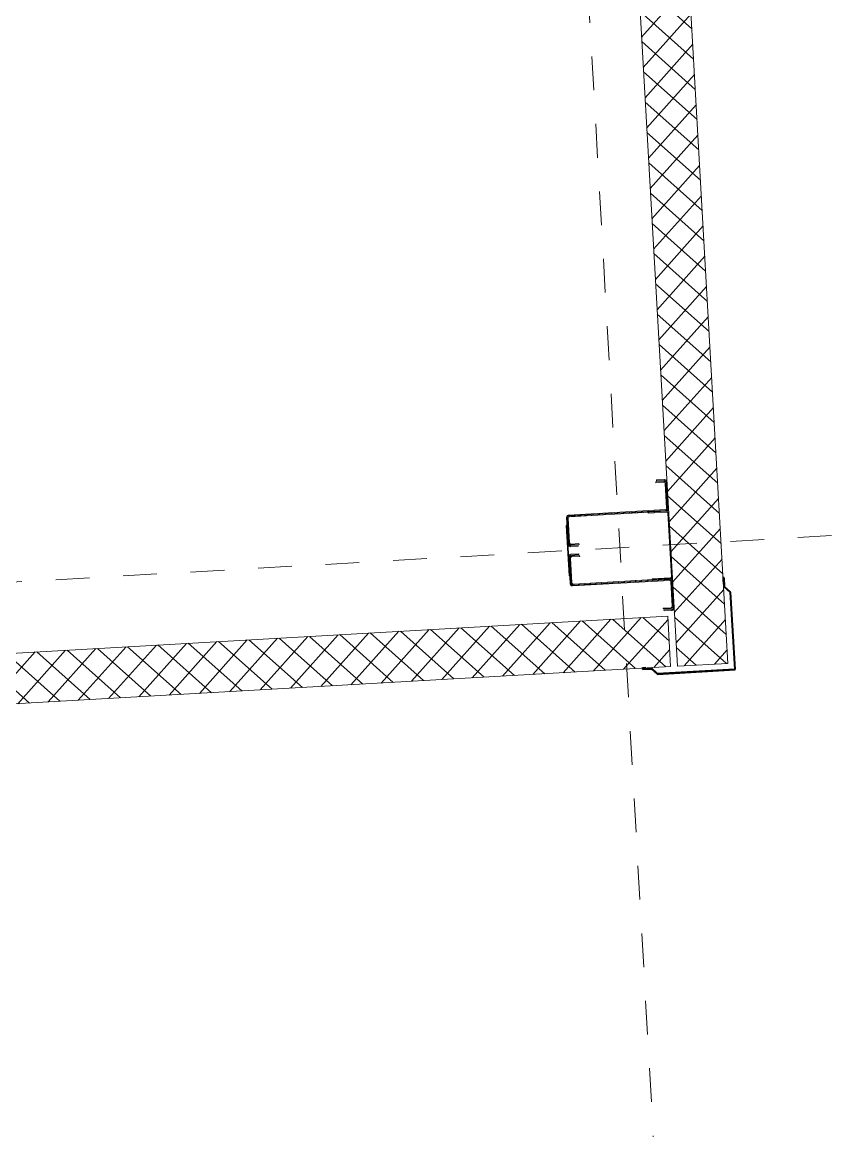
# Model space of a CAD drawing. Header units: metres. Extents: x 93803 to 107732, y 94484 to 125083.
# Drawn here: x 107729.586 to 107732.014, y 110797.508 to 110800.807 of the extents above; entities that cross this region are included whole.
import ezdxf

# ---------------------------------------------------------------- set-up
doc = ezdxf.new("R2010")
doc.units = ezdxf.units.M
for name, pattern in [('_ШПТ__20_т__2_5__Линия сетки', [25, 20, -2.5, 0, -2.5]), ('XKITLINE00', [0]), ('XKITLINE02', [4, 2, -2])]:
    doc.linetypes.add(name, pattern=pattern)
for name, color, linetype, lineweight in [('Part', 250, 'Continuous', 0), ('S-WALL-PATT', 7, 'Continuous', 0), ('Выноски', 7, 'Continuous', 15), ('Обобщенные модели', 7, 'Continuous', 18), ('Оси', 250, 'Continuous', 9)]:
    doc.layers.add(name, color=color, linetype=linetype, lineweight=lineweight)

# ---------------------------------------------------------------- blocks, each defined once
blk = doc.blocks.new('Колонна К2')
at = {"layer": 'Part', "linetype": 'XKITLINE00', "lineweight": 0}
for p, q in [((-105, 146), (-104.9, 146.9)), ((-105, -141), (-105, 146)), ((-102.5, 146.6), (-102.5, 145.9)), ((-102.5, -141.1), (-102.5, 145.9)), ((-102.5, 143.6), (-102.4, 144.4)), ((-102.5, -143.4), (-102.5, 143.6)), ((-100, 144.1), (-100, 143.5)), ((-100, -143.5), (-100, 143.5)), ((-99.4, 152.4), (-98.5, 152.5)), ((-98.4, 150), (-99.1, 150)), ((-98.5, 152.5), (-17.5, 152.5)), ((-98.4, 150), (-17.6, 150)), ((-96.9, 149.9), (-96.1, 150)), ((-96, 147.5), (-96.6, 147.5)), ((-96.1, 150), (-22.9, 150)), ((-96, 147.5), (-23, 147.5)), ((-22.4, 147.5), (-23, 147.5)), ((-22.9, 150), (-22.1, 149.9)), ((-19, 143.5), (-19, 144.1)), ((-19, 120), (-19, 143.5)), ((-16.9, 150), (-17.6, 150)), ((-17.5, 152.5), (-16.6, 152.4)), ((-16.6, 144.4), (-16.5, 143.6)), ((-16.5, 120), (-16.5, 143.6)), ((-13.5, 145.9), (-13.5, 146.6)), ((-13.5, 122.5), (-13.5, 145.9)), ((-11.1, 146.9), (-11, 146)), ((-11, 146), (-11, 122.5)), ((11, 146), (11.1, 146.9)), ((11, 122.5), (11, 146)), ((13.5, 146.6), (13.5, 145.9)), ((13.5, 145.9), (13.5, 122.5)), ((16.5, 143.6), (16.6, 144.4)), ((16.5, 120), (16.5, 143.6)), ((16.6, 152.4), (17.5, 152.5)), ((17.6, 150), (16.9, 150)), ((17.5, 152.5), (98.5, 152.5)), ((17.6, 150), (98.4, 150)), ((19, 144.1), (19, 143.5)), ((19, 120), (19, 143.5)), ((22.1, 149.9), (22.9, 150)), ((23, 147.5), (22.4, 147.5)), ((22.9, 150), (96.1, 150)), ((23, 147.5), (96, 147.5)), ((96.6, 147.5), (96, 147.5)), ((96.1, 150), (96.9, 149.9)), ((99.1, 150), (98.4, 150)), ((98.5, 152.5), (99.4, 152.4)), ((100, 143.5), (100, 144.1)), ((100, -143.5), (100, 143.5)), ((102.4, 144.4), (102.5, 143.6)), ((102.5, 145.9), (102.5, 146.6)), ((102.5, -141.1), (102.5, 145.9)), ((102.5, -143.4), (102.5, 143.6)), ((104.9, 146.9), (105, 146)), ((105, -141), (105, 146)), ((-19, 120), (-16.5, 120)), ((-11, 122.5), (-13.5, 122.5)), ((13.5, 122.5), (11, 122.5)), ((19, 120), (16.5, 120)), ((-100, -143.5), (-100, -89.9)), ((-100, -89.9), (-97.5, -89.9)), ((-97.5, -89.9), (-97.5, -143.7)), ((100, -89.9), (97.5, -89.9)), ((97.5, -89.9), (97.5, -143.7)), ((100, -144), (100, -89.9)), ((-194, -143.5), (-194, -120)), ((-194, -120), (-191.5, -120)), ((-191.5, -120), (-191.5, -143.4)), ((-188.5, -117.5), (-186, -117.5)), ((-188.5, -141.1), (-188.5, -117.5)), ((-186, -117.5), (-186, -141)), ((188.5, -117.5), (186, -117.5)), ((186, -117.5), (186, -141)), ((188.5, -141.1), (188.5, -117.5)), ((191.5, -120), (191.5, -120)), ((191.5, -120), (191.5, -120)), ((191.5, -143.4), (191.5, -120)), ((191.5, -120), (194, -120)), ((194, -143.5), (194, -120)), ((-193.9, -144.4), (-194, -143.5)), ((-191.5, -143.4), (-191.5, -144.1)), ((-188.4, -141.9), (-188.5, -141.1)), ((-187.5, -150), (-188.4, -149.9)), ((-188.1, -147.5), (-187.4, -147.5)), ((-187.5, -150), (-106.5, -150)), ((-187.4, -147.5), (-106.6, -147.5)), ((-186, -141), (-186, -141.6)), ((-182.1, -147.5), (-182.9, -147.4)), ((-182.6, -145), (-182, -145)), ((-182.1, -147.5), (-108.9, -147.5)), ((-182, -145), (-109, -145)), ((-109, -145), (-108.4, -145)), ((-108.1, -147.4), (-108.9, -147.5)), ((-106.6, -147.5), (-105.9, -147.5)), ((-105.6, -149.9), (-106.5, -150)), ((-105, -141.6), (-105, -141)), ((-102.5, -141.1), (-102.6, -141.9)), ((-102.5, -144.1), (-102.5, -143.4)), ((-99.9, -144.4), (-100, -143.5)), ((-97.5, -143.4), (-97.5, -144.1)), ((-94.4, -149.9), (94.4, -149.9)), ((-94.1, -147.5), (94.1, -147.5)), ((97.5, -143.4), (97.5, -144.1)), ((99.9, -144.4), (100, -143.5)), ((100.1, -144.4), (100, -143.5)), ((102.6, -141.9), (102.5, -141.1)), ((102.5, -143.4), (102.5, -144.1)), ((105, -141), (105, -141.6)), ((106.5, -150), (105.6, -149.9)), ((105.9, -147.5), (106.6, -147.5)), ((106.5, -150), (187.5, -150)), ((106.6, -147.5), (187.4, -147.5)), ((108.9, -147.5), (108.1, -147.4)), ((108.4, -145), (109, -145)), ((108.9, -147.5), (182.1, -147.5)), ((109, -145), (182, -145)), ((182, -145), (182.6, -145)), ((182.9, -147.4), (182.1, -147.5)), ((186, -141.6), (186, -141)), ((187.4, -147.5), (188.1, -147.5)), ((188.4, -149.9), (187.5, -150)), ((188.5, -141.1), (188.4, -141.9)), ((191.5, -144.1), (191.5, -143.4)), ((194, -143.5), (193.9, -144.4))]:
    blk.add_line(p, q, dxfattribs=at)
at = {"layer": 'Part', "linetype": 'XKITLINE02', "lineweight": 0}
for p, q in [((-100, -140), (-100, 140)), ((100, -140), (100, 140))]:
    blk.add_line(p, q, dxfattribs=at)
at = {"layer": 'Part', "linetype": 'XKITLINE00', "lineweight": 0}
blk.add_lwpolyline([(-75, 152.5), (-75, 154.5), (75, 154.5), (75, 152.5), (-75, 152.5)], dxfattribs=at)
for centre, radius, start, end in [((-98.5, 146), 6.5, 98.1818, 171.8182), ((-98.5, 146), 3.99, 98.1818, 171.8182), ((-96, 143.5), 6.51, 98.1818, 171.8182), ((-96, 143.5), 4, 98.1818, 171.8182), ((-23, 143.5), 4, 8.1818, 81.8182), ((-23, 143.5), 6.51, 8.1818, 81.8182), ((-17.5, 146), 3.99, 8.1818, 81.8182), ((-17.5, 146), 6.5, 8.1818, 81.8182), ((17.5, 146), 6.5, 98.1818, 171.8182), ((17.5, 146), 3.99, 98.1818, 171.8182), ((23, 143.5), 6.51, 98.1818, 171.8182), ((23, 143.5), 4, 98.1818, 171.8182), ((96, 143.5), 4, 8.1818, 81.8182), ((96, 143.5), 6.51, 8.1818, 81.8182), ((98.5, 146), 3.99, 8.1818, 81.8182), ((98.5, 146), 6.5, 8.1818, 81.8182), ((-187.5, -143.5), 6.5, 188.1818, 261.8182), ((-187.5, -143.5), 3.99, 188.1818, 261.8182), ((-182, -141), 6.51, 188.1818, 261.8182), ((-182, -141), 4, 188.1818, 261.8182), ((-109, -141), 4, 278.1818, 351.8182), ((-109, -141), 6.51, 278.1818, 351.8182), ((-106.5, -143.5), 3.99, 278.1818, 351.8182), ((-106.5, -143.5), 6.5, 278.1818, 351.8182), ((-93.5, -143.5), 6.5, 188.1818, 261.8182), ((-93.5, -143.5), 3.99, 188.1818, 261.8182), ((93.5, -143.5), 3.99, 278.1818, 351.8182), ((93.5, -143.5), 6.5, 278.1818, 351.8182), ((106.5, -143.5), 6.5, 188.1818, 261.8182), ((106.5, -143.5), 3.99, 188.1818, 261.8182), ((109, -141), 6.51, 188.1818, 261.8182), ((109, -141), 4, 188.1818, 261.8182), ((182, -141), 4, 278.1818, 351.8182), ((182, -141), 6.51, 278.1818, 351.8182), ((187.5, -143.5), 3.99, 278.1818, 351.8182), ((187.5, -143.5), 6.5, 278.1818, 351.8182)]:
    blk.add_arc(centre, radius, start, end, dxfattribs=at)
blk = doc.blocks.new('*U283')
at = {"layer": 'S-WALL-PATT', "lineweight": 0, "true_color": 0x636466}
h = blk.add_hatch(dxfattribs=at)
h.set_pattern_fill('ANSI37', color=251, scale=20)
h.paths.add_polyline_path([(-150, 0), (0, 0), (0, 6350), (-150, 6350)])
at = {"color": 0}
blk.add_lwpolyline([(-150, 0), (0, 0), (0, 6350), (-150, 6350)], close=True, dxfattribs=at)
blk = doc.blocks.new('*U285')
at = {"layer": 'S-WALL-PATT', "lineweight": 0, "true_color": 0x636466}
h = blk.add_hatch(dxfattribs=at)
h.set_pattern_fill('ANSI37', color=251, scale=20)
h.paths.add_polyline_path([(-150, 0), (0, 0), (0, 4330), (-150, 4330)])
at = {"color": 0}
blk.add_lwpolyline([(-150, 0), (0, 0), (0, 4330), (-150, 4330)], close=True, dxfattribs=at)
blk = doc.blocks.new('190_ФЭ_Стена_Стык угловой внешний фигурный - ФЭ-У1_230х230-1307890-_О__L1_0_000_')
at = {"layer": 'Обобщенные модели', "lineweight": 9}
h = blk.add_hatch(dxfattribs=at)
h.set_pattern_fill('FP_6', color=256, style=0, pattern_type=2)
h.set_pattern_definition([(45, (0, 0), (-106.066, 106.066), [])])
h.paths.add_polyline_path([(-231.2, -295), (-65, -295), (-48, -278), (-48.4, -277), (-65.4, -294), (-294, -294), (-294, -65.4), (-277, -48.4), (-278, -48), (-295, -65), (-295, -295)], flags=0)
h.paths.add_polyline_path([(-23, -276), (-22, -275), (-32, -276)], flags=0)
h.paths.add_polyline_path([(-276, -32), (-275, -32), (-276, -23)], flags=0)
at = {"layer": 'Обобщенные модели', "lineweight": 40}
for p, q in [((-275, -22), (-278, -22)), ((-278, -22), (-278, -48)), ((-277, -48.4), (-277, -23)), ((-277, -23), (-276, -23)), ((-276, -23), (-276, -32)), ((-276, -32), (-275, -32)), ((-275, -32), (-275, -22)), ((-278, -48), (-295, -65)), ((-295, -65), (-295, -295)), ((-294, -65.4), (-277, -48.4)), ((-294, -294), (-294, -65.4)), ((-295, -295), (-65, -295)), ((-65.4, -294), (-294, -294)), ((-48.4, -277), (-65.4, -294)), ((-65, -295), (-48, -278)), ((-23, -277), (-48.4, -277)), ((-48, -278), (-22, -278)), ((-22, -275), (-32, -275)), ((-32, -275), (-32, -276)), ((-32, -276), (-23, -276)), ((-23, -276), (-23, -277)), ((-22, -278), (-22, -275))]:
    blk.add_line(p, q, dxfattribs=at)
blk = doc.blocks.new('34433')
at = {"layer": 'Оси', "linetype": '_ШПТ__20_т__2_5__Линия сетки'}
for p, q in [((45131.5, -815.2), (45131.5, 12717.6)), ((14075.1, 12057), (46878.1, 12057))]:
    blk.add_line(p, q, dxfattribs=at)
at = {"color": 1, "xscale": -1, "rotation": 180}
blk.add_blockref('Колонна К2', (45131.5, 12057), dxfattribs=at)
at = {"layer": 'Выноски', "xscale": -1}
for name, p, rotation in [('*U283', (45491.5, 12207), 90), ('*U285', (45491.5, 12187), 180)]:
    blk.add_blockref(name, p, dxfattribs=dict(at, rotation=rotation))
at = {"layer": 'Обобщенные модели', "rotation": 180}
blk.add_blockref('190_ФЭ_Стена_Стык угловой внешний фигурный - ФЭ-У1_230х230-1307890-_О__L1_0_000_', (45216.4, 12081.9), dxfattribs=at)

msp = doc.modelspace()

# ---------------------------------------------------------------- block references
at = {"xscale": 0.001, "yscale": 0.001, "zscale": 0.001, "rotation": 273.2530497410625}
msp.add_blockref('34433', (107716.7554, 110843.6261), dxfattribs=at)

doc.saveas('drawing.dxf')
